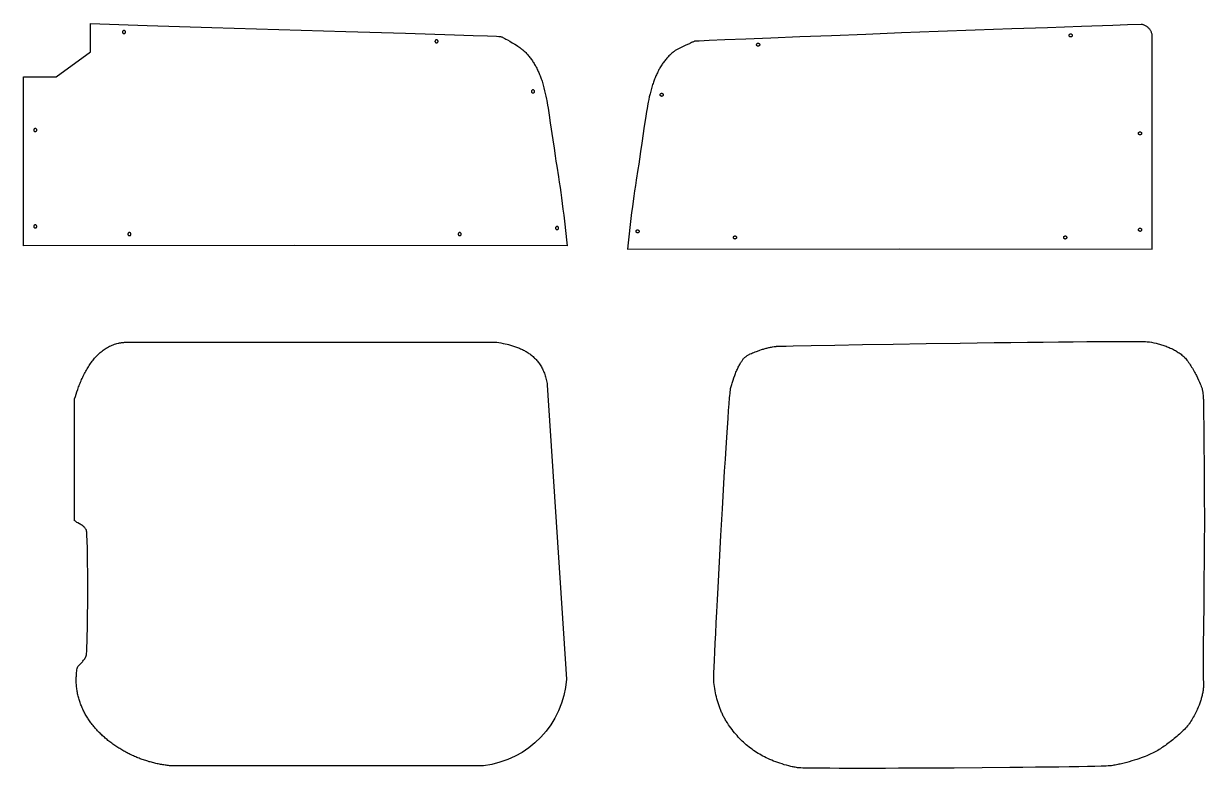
# Model space of a CAD drawing. Extents: x 1620 to 8689, y -9729 to -1582.
# Drawn here: x 6190 to 7720, y -5674 to -4708 of the extents above; entities that cross this region are included whole.
import ezdxf

# ---------------------------------------------------------------- set-up
doc = ezdxf.new("R2010")
doc.units = 0
doc.layers.add('Default_Layer', color=1, linetype='CONTINUOUS')

msp = doc.modelspace()

# ---------------------------------------------------------------- linework, layer by layer
at = {"layer": 'Default_Layer'}
for points in [[(6894.6, -4996.2), (6541.3, -4995.8), (6190.1, -4996.2), (6190.1, -4777.2), (6232.3, -4777.2), (6276.7, -4744.6), (6276.7, -4708.1), (6350.2, -4710.4), (6433.9, -4713), (6607.5, -4718.3), (6685, -4720.7), (6748.3, -4722.7), (6772.6, -4723.5), (6791, -4724.1), (6802.8, -4724.5), (6806, -4724.7), (6806.9, -4724.7), (6807.2, -4724.7), (6808.1, -4724.9), (6808.9, -4725.2), (6809.7, -4725.5), (6810.5, -4725.9), (6811.2, -4726.2), (6812, -4726.6), (6813.5, -4727.4), (6814.9, -4728.1), (6817.1, -4729.3), (6820, -4731), (6823.3, -4732.9), (6825.1, -4733.9), (6826.8, -4735), (6828.6, -4736.1), (6830.3, -4737.2), (6831.8, -4738.2), (6833.3, -4739.3), (6834.6, -4740.2), (6835.2, -4740.7), (6835.8, -4741.1), (6836.8, -4742), (6837.8, -4742.9), (6838.8, -4743.9), (6839.8, -4744.8), (6840.7, -4745.8), (6841.7, -4746.8), (6842.6, -4747.8), (6843.5, -4748.8), (6844.4, -4749.8), (6845.2, -4750.9), (6846.1, -4751.9), (6846.9, -4753), (6847.7, -4754.1), (6848.5, -4755.2), (6849.3, -4756.3), (6850.1, -4757.5), (6850.8, -4758.6), (6851.6, -4759.8), (6852.3, -4761), (6853, -4762.3), (6853.7, -4763.5), (6854.4, -4764.8), (6855, -4766.1), (6855.7, -4767.5), (6856.3, -4768.8), (6857, -4770.2), (6857.6, -4771.5), (6858.2, -4772.9), (6858.7, -4774.3), (6859.3, -4775.7), (6859.8, -4777.1), (6860.3, -4778.4), (6860.9, -4779.8), (6861.4, -4781.3), (6861.9, -4782.9), (6862.4, -4784.5), (6862.9, -4786.2), (6863.4, -4787.9), (6863.8, -4789.6), (6864.3, -4791.4), (6865.2, -4795.1), (6866.1, -4798.7), (6866.9, -4802.4), (6867.7, -4805.9), (6868.1, -4808), (6868.6, -4810.7), (6869.1, -4814.1), (6869.7, -4817.9), (6871.1, -4826.8), (6872.6, -4837), (6875.8, -4858.9), (6877.4, -4869.7), (6878.9, -4879.5), (6879.9, -4886.3), (6881, -4893.1), (6883.1, -4906.8), (6884.2, -4913.7), (6885.2, -4920.5), (6886.2, -4927.3), (6887.1, -4934.2), (6888.1, -4941.3), (6889, -4948.7), (6889.9, -4956.4), (6890.8, -4964.3), (6892.7, -4980.3), (6893.6, -4988.3), (6894.6, -4996.2)], [(7652.5, -4722.9), (7652.5, -4722.8), (7652.3, -4721.9), (7652.1, -4721), (7651.8, -4720.2), (7651.5, -4719.3), (7651.2, -4718.5), (7650.8, -4717.7), (7650.3, -4716.9), (7649.8, -4716.2), (7649.3, -4715.5), (7648.8, -4714.8), (7648.2, -4714.1), (7647.5, -4713.5), (7646.9, -4712.9), (7646.2, -4712.4), (7645.4, -4711.9), (7644.7, -4711.4), (7643.9, -4711), (7643.1, -4710.6), (7642.3, -4710.2), (7641.4, -4709.9), (7640.7, -4709.7), (7639.9, -4709.5), (7639.2, -4709.4), (7638.4, -4709.3), (7638.3, -4709.3), (7620.5, -4709.8), (7601.5, -4710.5), (7560.8, -4711.8), (7516.9, -4713.4), (7470.8, -4715), (7423.3, -4716.8), (7375.3, -4718.5), (7327.6, -4720.3), (7281.3, -4722.1), (7237, -4723.8), (7195.8, -4725.4), (7158.4, -4726.9), (7125.8, -4728.1), (7098.9, -4729.2), (7078.4, -4730.1), (7065.3, -4730.7), (7061.8, -4730.8), (7060.9, -4730.9), (7060.5, -4730.9), (7059.6, -4731.1), (7058.8, -4731.4), (7058, -4731.7), (7057.2, -4732), (7056.5, -4732.4), (7055.7, -4732.8), (7054.2, -4733.6), (7053.6, -4733.8), (7052.8, -4734.2), (7050.5, -4735.2), (7047.5, -4736.6), (7045.8, -4737.3), (7044, -4738.2), (7042.2, -4739), (7040.4, -4739.9), (7038.6, -4740.8), (7036.9, -4741.8), (7035.2, -4742.7), (7034.5, -4743.2), (7033.7, -4743.7), (7033.1, -4744.1), (7032.4, -4744.6), (7031.8, -4745), (7031.3, -4745.5), (7030.2, -4746.4), (7029.2, -4747.3), (7028.2, -4748.2), (7027.3, -4749.1), (7026.3, -4750.1), (7025.4, -4751.1), (7024.4, -4752.1), (7023.5, -4753.1), (7022.7, -4754.2), (7021.8, -4755.2), (7020.9, -4756.3), (7020.1, -4757.4), (7019.3, -4758.4), (7018.5, -4759.5), (7017.7, -4760.7), (7017, -4761.8), (7016.2, -4762.9), (7015.5, -4764.1), (7014.7, -4765.3), (7014, -4766.6), (7013.3, -4767.8), (7012.7, -4769.1), (7012, -4770.5), (7011.3, -4771.8), (7010.7, -4773.1), (7010.1, -4774.5), (7009.5, -4775.9), (7008.9, -4777.2), (7008.3, -4778.6), (7007.7, -4780), (7007.2, -4781.4), (7006.7, -4782.8), (7006.2, -4784.2), (7005.7, -4785.6), (7005.2, -4787.2), (7004.7, -4788.8), (7004.2, -4790.5), (7003.7, -4792.2), (7003.2, -4794), (7002.7, -4795.8), (7001.8, -4799.4), (7000.9, -4803.1), (7000.1, -4806.7), (6999.4, -4810.2), (6999, -4812.3), (6998.5, -4815.1), (6997.9, -4818.4), (6997.3, -4822.2), (6995.9, -4831.1), (6994.4, -4841.3), (6991.2, -4863.3), (6989.6, -4874), (6988.1, -4883.8), (6987.1, -4890.6), (6986, -4897.5), (6983.9, -4911.1), (6982.9, -4918), (6981.8, -4924.8), (6980.8, -4931.7), (6979.9, -4938.5), (6979, -4945.6), (6978, -4953), (6977.1, -4960.7), (6976.2, -4968.6), (6974.3, -4984.7), (6973.4, -4992.6), (6972.5, -5000.5), (7325.7, -5000.2), (7652.5, -5000.6), (7652.5, -4728), (7652.5, -4722.9)], [(6318.1, -4719.2), (6318.1, -4719.4), (6318.2, -4719.6), (6318.2, -4719.8), (6318.3, -4719.9), (6318.4, -4720.1), (6318.5, -4720.3), (6318.6, -4720.4), (6318.7, -4720.6), (6318.9, -4720.7), (6319, -4720.8), (6319.2, -4720.9), (6319.4, -4721), (6319.5, -4721.1), (6319.7, -4721.1), (6319.9, -4721.1), (6320.1, -4721.2), (6320.3, -4721.1), (6320.5, -4721.1), (6320.7, -4721.1), (6320.9, -4721), (6321.1, -4720.9), (6321.2, -4720.8), (6321.4, -4720.7), (6321.5, -4720.6), (6321.7, -4720.4), (6321.8, -4720.3), (6321.9, -4720.1), (6322, -4719.9), (6322, -4719.8), (6322.1, -4719.6), (6322.1, -4719.4), (6322.1, -4719.2), (6322.1, -4719), (6322.1, -4718.8), (6322, -4718.6), (6322, -4718.4), (6321.9, -4718.2), (6321.8, -4718), (6321.7, -4717.9), (6321.5, -4717.7), (6321.4, -4717.6), (6321.2, -4717.5), (6321.1, -4717.4), (6320.9, -4717.3), (6320.7, -4717.2), (6320.5, -4717.2), (6320.3, -4717.2), (6320.1, -4717.2), (6319.9, -4717.2), (6319.7, -4717.2), (6319.5, -4717.2), (6319.4, -4717.3), (6319.2, -4717.4), (6319, -4717.5), (6318.9, -4717.6), (6318.7, -4717.7), (6318.6, -4717.9), (6318.5, -4718), (6318.4, -4718.2), (6318.3, -4718.4), (6318.2, -4718.6), (6318.2, -4718.8), (6318.1, -4719), (6318.1, -4719.2)], [(7548.9, -4723.5), (7548.9, -4723.7), (7548.9, -4723.9), (7548.8, -4724.1), (7548.7, -4724.3), (7548.7, -4724.4), (7548.6, -4724.6), (7548.4, -4724.8), (7548.3, -4724.9), (7548.2, -4725), (7548, -4725.1), (7547.9, -4725.2), (7547.7, -4725.3), (7547.5, -4725.4), (7547.3, -4725.4), (7547.1, -4725.5), (7546.9, -4725.5), (7546.7, -4725.5), (7546.5, -4725.4), (7546.3, -4725.4), (7546.1, -4725.3), (7545.9, -4725.2), (7545.8, -4725.1), (7545.6, -4725), (7545.5, -4724.9), (7545.4, -4724.8), (7545.2, -4724.6), (7545.1, -4724.4), (7545.1, -4724.3), (7545, -4724.1), (7544.9, -4723.9), (7544.9, -4723.7), (7544.9, -4723.5), (7544.9, -4723.3), (7544.9, -4723.1), (7545, -4722.9), (7545.1, -4722.7), (7545.1, -4722.5), (7545.2, -4722.4), (7545.4, -4722.2), (7545.5, -4722.1), (7545.6, -4721.9), (7545.8, -4721.8), (7545.9, -4721.7), (7546.1, -4721.6), (7546.3, -4721.6), (7546.5, -4721.5), (7546.7, -4721.5), (7546.9, -4721.5), (7547.1, -4721.5), (7547.3, -4721.5), (7547.5, -4721.6), (7547.7, -4721.6), (7547.9, -4721.7), (7548, -4721.8), (7548.2, -4721.9), (7548.3, -4722.1), (7548.4, -4722.2), (7548.6, -4722.4), (7548.7, -4722.5), (7548.7, -4722.7), (7548.8, -4722.9), (7548.9, -4723.1), (7548.9, -4723.3), (7548.9, -4723.5)], [(6723.1, -4731.2), (6723.1, -4731.4), (6723.2, -4731.6), (6723.2, -4731.8), (6723.3, -4731.9), (6723.4, -4732.1), (6723.5, -4732.3), (6723.6, -4732.4), (6723.7, -4732.6), (6723.9, -4732.7), (6724, -4732.8), (6724.2, -4732.9), (6724.4, -4733), (6724.5, -4733.1), (6724.7, -4733.1), (6724.9, -4733.1), (6725.1, -4733.2), (6725.3, -4733.1), (6725.5, -4733.1), (6725.7, -4733.1), (6725.9, -4733), (6726.1, -4732.9), (6726.2, -4732.8), (6726.4, -4732.7), (6726.5, -4732.6), (6726.7, -4732.4), (6726.8, -4732.3), (6726.9, -4732.1), (6727, -4731.9), (6727, -4731.8), (6727.1, -4731.6), (6727.1, -4731.4), (6727.1, -4731.2), (6727.1, -4731), (6727.1, -4730.8), (6727, -4730.6), (6727, -4730.4), (6726.9, -4730.2), (6726.8, -4730), (6726.7, -4729.9), (6726.5, -4729.7), (6726.4, -4729.6), (6726.2, -4729.5), (6726.1, -4729.4), (6725.9, -4729.3), (6725.7, -4729.2), (6725.5, -4729.2), (6725.3, -4729.2), (6725.1, -4729.2), (6724.9, -4729.2), (6724.7, -4729.2), (6724.5, -4729.2), (6724.4, -4729.3), (6724.2, -4729.4), (6724, -4729.5), (6723.9, -4729.6), (6723.7, -4729.7), (6723.6, -4729.9), (6723.5, -4730), (6723.4, -4730.2), (6723.3, -4730.4), (6723.2, -4730.6), (6723.2, -4730.8), (6723.1, -4731), (6723.1, -4731.2)], [(7143.9, -4735.5), (7143.9, -4735.7), (7143.9, -4735.9), (7143.8, -4736.1), (7143.7, -4736.3), (7143.7, -4736.4), (7143.6, -4736.6), (7143.4, -4736.8), (7143.3, -4736.9), (7143.2, -4737), (7143, -4737.1), (7142.9, -4737.2), (7142.7, -4737.3), (7142.5, -4737.4), (7142.3, -4737.4), (7142.1, -4737.5), (7141.9, -4737.5), (7141.7, -4737.5), (7141.5, -4737.4), (7141.3, -4737.4), (7141.1, -4737.3), (7140.9, -4737.2), (7140.8, -4737.1), (7140.6, -4737), (7140.5, -4736.9), (7140.4, -4736.8), (7140.2, -4736.6), (7140.1, -4736.4), (7140.1, -4736.3), (7140, -4736.1), (7139.9, -4735.9), (7139.9, -4735.7), (7139.9, -4735.5), (7139.9, -4735.3), (7139.9, -4735.1), (7140, -4734.9), (7140.1, -4734.7), (7140.1, -4734.5), (7140.2, -4734.4), (7140.4, -4734.2), (7140.5, -4734.1), (7140.6, -4733.9), (7140.8, -4733.8), (7140.9, -4733.7), (7141.1, -4733.6), (7141.3, -4733.6), (7141.5, -4733.5), (7141.7, -4733.5), (7141.9, -4733.5), (7142.1, -4733.5), (7142.3, -4733.5), (7142.5, -4733.6), (7142.7, -4733.6), (7142.9, -4733.7), (7143, -4733.8), (7143.2, -4733.9), (7143.3, -4734.1), (7143.4, -4734.2), (7143.6, -4734.4), (7143.7, -4734.5), (7143.7, -4734.7), (7143.8, -4734.9), (7143.9, -4735.1), (7143.9, -4735.3), (7143.9, -4735.5)], [(6848.1, -4796.2), (6848.1, -4796.4), (6848.2, -4796.6), (6848.2, -4796.8), (6848.3, -4796.9), (6848.4, -4797.1), (6848.5, -4797.3), (6848.6, -4797.4), (6848.7, -4797.6), (6848.9, -4797.7), (6849, -4797.8), (6849.2, -4797.9), (6849.4, -4798), (6849.5, -4798.1), (6849.7, -4798.1), (6849.9, -4798.1), (6850.1, -4798.2), (6850.3, -4798.1), (6850.5, -4798.1), (6850.7, -4798.1), (6850.9, -4798), (6851.1, -4797.9), (6851.2, -4797.8), (6851.4, -4797.7), (6851.5, -4797.6), (6851.7, -4797.4), (6851.8, -4797.3), (6851.9, -4797.1), (6852, -4796.9), (6852, -4796.8), (6852.1, -4796.6), (6852.1, -4796.4), (6852.1, -4796.2), (6852.1, -4796), (6852.1, -4795.8), (6852, -4795.6), (6852, -4795.4), (6851.9, -4795.2), (6851.8, -4795), (6851.7, -4794.9), (6851.5, -4794.7), (6851.4, -4794.6), (6851.2, -4794.5), (6851.1, -4794.4), (6850.9, -4794.3), (6850.7, -4794.2), (6850.5, -4794.2), (6850.3, -4794.2), (6850.1, -4794.2), (6849.9, -4794.2), (6849.7, -4794.2), (6849.5, -4794.2), (6849.4, -4794.3), (6849.2, -4794.4), (6849, -4794.5), (6848.9, -4794.6), (6848.7, -4794.7), (6848.6, -4794.9), (6848.5, -4795), (6848.4, -4795.2), (6848.3, -4795.4), (6848.2, -4795.6), (6848.2, -4795.8), (6848.1, -4796), (6848.1, -4796.2)], [(7018.9, -4800.5), (7018.9, -4800.7), (7018.9, -4800.9), (7018.8, -4801.1), (7018.7, -4801.3), (7018.7, -4801.4), (7018.6, -4801.6), (7018.4, -4801.8), (7018.3, -4801.9), (7018.2, -4802), (7018, -4802.1), (7017.9, -4802.2), (7017.7, -4802.3), (7017.5, -4802.4), (7017.3, -4802.4), (7017.1, -4802.5), (7016.9, -4802.5), (7016.7, -4802.5), (7016.5, -4802.4), (7016.3, -4802.4), (7016.1, -4802.3), (7015.9, -4802.2), (7015.8, -4802.1), (7015.6, -4802), (7015.5, -4801.9), (7015.4, -4801.8), (7015.2, -4801.6), (7015.1, -4801.4), (7015.1, -4801.3), (7015, -4801.1), (7014.9, -4800.9), (7014.9, -4800.7), (7014.9, -4800.5), (7014.9, -4800.3), (7014.9, -4800.1), (7015, -4799.9), (7015.1, -4799.7), (7015.1, -4799.5), (7015.2, -4799.4), (7015.4, -4799.2), (7015.5, -4799.1), (7015.6, -4798.9), (7015.8, -4798.8), (7015.9, -4798.7), (7016.1, -4798.6), (7016.3, -4798.6), (7016.5, -4798.5), (7016.7, -4798.5), (7016.9, -4798.5), (7017.1, -4798.5), (7017.3, -4798.5), (7017.5, -4798.6), (7017.7, -4798.6), (7017.9, -4798.7), (7018, -4798.8), (7018.2, -4798.9), (7018.3, -4799.1), (7018.4, -4799.2), (7018.6, -4799.4), (7018.7, -4799.5), (7018.7, -4799.7), (7018.8, -4799.9), (7018.9, -4800.1), (7018.9, -4800.3), (7018.9, -4800.5)], [(6203.1, -4846.2), (6203.1, -4846.4), (6203.2, -4846.6), (6203.2, -4846.8), (6203.3, -4846.9), (6203.4, -4847.1), (6203.5, -4847.3), (6203.6, -4847.4), (6203.7, -4847.6), (6203.9, -4847.7), (6204, -4847.8), (6204.2, -4847.9), (6204.4, -4848), (6204.5, -4848.1), (6204.7, -4848.1), (6204.9, -4848.1), (6205.1, -4848.2), (6205.3, -4848.1), (6205.5, -4848.1), (6205.7, -4848.1), (6205.9, -4848), (6206.1, -4847.9), (6206.2, -4847.8), (6206.4, -4847.7), (6206.5, -4847.6), (6206.7, -4847.4), (6206.8, -4847.3), (6206.9, -4847.1), (6207, -4846.9), (6207, -4846.8), (6207.1, -4846.6), (6207.1, -4846.4), (6207.1, -4846.2), (6207.1, -4846), (6207.1, -4845.8), (6207, -4845.6), (6207, -4845.4), (6206.9, -4845.2), (6206.8, -4845), (6206.7, -4844.9), (6206.5, -4844.7), (6206.4, -4844.6), (6206.2, -4844.5), (6206.1, -4844.4), (6205.9, -4844.3), (6205.7, -4844.2), (6205.5, -4844.2), (6205.3, -4844.2), (6205.1, -4844.2), (6204.9, -4844.2), (6204.7, -4844.2), (6204.5, -4844.2), (6204.4, -4844.3), (6204.2, -4844.4), (6204, -4844.5), (6203.9, -4844.6), (6203.7, -4844.7), (6203.6, -4844.9), (6203.5, -4845), (6203.4, -4845.2), (6203.3, -4845.4), (6203.2, -4845.6), (6203.2, -4845.8), (6203.1, -4846), (6203.1, -4846.2)], [(7638.8, -4850.5), (7638.8, -4850.7), (7638.8, -4850.9), (7638.7, -4851.1), (7638.6, -4851.3), (7638.6, -4851.4), (7638.5, -4851.6), (7638.3, -4851.8), (7638.2, -4851.9), (7638.1, -4852), (7637.9, -4852.1), (7637.7, -4852.2), (7637.6, -4852.3), (7637.4, -4852.4), (7637.2, -4852.4), (7637, -4852.5), (7636.8, -4852.5), (7636.6, -4852.5), (7636.4, -4852.4), (7636.2, -4852.4), (7636, -4852.3), (7635.8, -4852.2), (7635.7, -4852.1), (7635.5, -4852), (7635.4, -4851.9), (7635.2, -4851.8), (7635.1, -4851.6), (7635, -4851.4), (7635, -4851.3), (7634.9, -4851.1), (7634.8, -4850.9), (7634.8, -4850.7), (7634.8, -4850.5), (7634.8, -4850.3), (7634.8, -4850.1), (7634.9, -4849.9), (7635, -4849.7), (7635, -4849.5), (7635.1, -4849.4), (7635.2, -4849.2), (7635.4, -4849.1), (7635.5, -4848.9), (7635.7, -4848.8), (7635.8, -4848.7), (7636, -4848.6), (7636.2, -4848.6), (7636.4, -4848.5), (7636.6, -4848.5), (7636.8, -4848.5), (7637, -4848.5), (7637.2, -4848.5), (7637.4, -4848.6), (7637.6, -4848.6), (7637.7, -4848.7), (7637.9, -4848.8), (7638.1, -4848.9), (7638.2, -4849.1), (7638.3, -4849.2), (7638.5, -4849.4), (7638.6, -4849.5), (7638.6, -4849.7), (7638.7, -4849.9), (7638.8, -4850.1), (7638.8, -4850.3), (7638.8, -4850.5)], [(6203.1, -4971.2), (6203.1, -4971.4), (6203.2, -4971.6), (6203.2, -4971.8), (6203.3, -4971.9), (6203.4, -4972.1), (6203.5, -4972.3), (6203.6, -4972.4), (6203.7, -4972.6), (6203.9, -4972.7), (6204, -4972.8), (6204.2, -4972.9), (6204.4, -4973), (6204.5, -4973.1), (6204.7, -4973.1), (6204.9, -4973.1), (6205.1, -4973.2), (6205.3, -4973.1), (6205.5, -4973.1), (6205.7, -4973.1), (6205.9, -4973), (6206.1, -4972.9), (6206.2, -4972.8), (6206.4, -4972.7), (6206.5, -4972.6), (6206.7, -4972.4), (6206.8, -4972.3), (6206.9, -4972.1), (6207, -4971.9), (6207, -4971.8), (6207.1, -4971.6), (6207.1, -4971.4), (6207.1, -4971.2), (6207.1, -4971), (6207.1, -4970.8), (6207, -4970.6), (6207, -4970.4), (6206.9, -4970.2), (6206.8, -4970), (6206.7, -4969.9), (6206.5, -4969.7), (6206.4, -4969.6), (6206.2, -4969.5), (6206.1, -4969.4), (6205.9, -4969.3), (6205.7, -4969.2), (6205.5, -4969.2), (6205.3, -4969.2), (6205.1, -4969.2), (6204.9, -4969.2), (6204.7, -4969.2), (6204.5, -4969.2), (6204.4, -4969.3), (6204.2, -4969.4), (6204, -4969.5), (6203.9, -4969.6), (6203.7, -4969.7), (6203.6, -4969.9), (6203.5, -4970), (6203.4, -4970.2), (6203.3, -4970.4), (6203.2, -4970.6), (6203.2, -4970.8), (6203.1, -4971), (6203.1, -4971.2)], [(6879.4, -4973.3), (6879.4, -4973.5), (6879.4, -4973.7), (6879.5, -4973.9), (6879.5, -4974), (6879.6, -4974.2), (6879.7, -4974.4), (6879.8, -4974.5), (6880, -4974.7), (6880.1, -4974.8), (6880.3, -4974.9), (6880.4, -4975), (6880.6, -4975.1), (6880.8, -4975.2), (6881, -4975.2), (6881.2, -4975.3), (6881.4, -4975.3), (6881.6, -4975.3), (6881.8, -4975.2), (6882, -4975.2), (6882.2, -4975.1), (6882.3, -4975), (6882.5, -4974.9), (6882.6, -4974.8), (6882.8, -4974.7), (6882.9, -4974.5), (6883, -4974.4), (6883.1, -4974.2), (6883.2, -4974), (6883.3, -4973.9), (6883.3, -4973.7), (6883.4, -4973.5), (6883.4, -4973.3), (6883.4, -4973.1), (6883.3, -4972.9), (6883.3, -4972.7), (6883.2, -4972.5), (6883.1, -4972.3), (6883, -4972.1), (6882.9, -4972), (6882.8, -4971.9), (6882.6, -4971.7), (6882.5, -4971.6), (6882.3, -4971.5), (6882.2, -4971.4), (6882, -4971.4), (6881.8, -4971.3), (6881.6, -4971.3), (6881.4, -4971.3), (6881.2, -4971.3), (6881, -4971.3), (6880.8, -4971.4), (6880.6, -4971.4), (6880.4, -4971.5), (6880.3, -4971.6), (6880.1, -4971.7), (6880, -4971.9), (6879.8, -4972), (6879.7, -4972.1), (6879.6, -4972.3), (6879.5, -4972.5), (6879.5, -4972.7), (6879.4, -4972.9), (6879.4, -4973.1), (6879.4, -4973.3)], [(6325.1, -4981.2), (6325.1, -4981.4), (6325.2, -4981.6), (6325.2, -4981.8), (6325.3, -4981.9), (6325.4, -4982.1), (6325.5, -4982.3), (6325.6, -4982.4), (6325.7, -4982.6), (6325.9, -4982.7), (6326, -4982.8), (6326.2, -4982.9), (6326.4, -4983), (6326.5, -4983.1), (6326.7, -4983.1), (6326.9, -4983.1), (6327.1, -4983.2), (6327.3, -4983.1), (6327.5, -4983.1), (6327.7, -4983.1), (6327.9, -4983), (6328.1, -4982.9), (6328.2, -4982.8), (6328.4, -4982.7), (6328.5, -4982.6), (6328.7, -4982.4), (6328.8, -4982.3), (6328.9, -4982.1), (6329, -4981.9), (6329, -4981.8), (6329.1, -4981.6), (6329.1, -4981.4), (6329.1, -4981.2), (6329.1, -4981), (6329.1, -4980.8), (6329, -4980.6), (6329, -4980.4), (6328.9, -4980.2), (6328.8, -4980), (6328.7, -4979.9), (6328.5, -4979.7), (6328.4, -4979.6), (6328.2, -4979.5), (6328.1, -4979.4), (6327.9, -4979.3), (6327.7, -4979.2), (6327.5, -4979.2), (6327.3, -4979.2), (6327.1, -4979.2), (6326.9, -4979.2), (6326.7, -4979.2), (6326.5, -4979.2), (6326.4, -4979.3), (6326.2, -4979.4), (6326, -4979.5), (6325.9, -4979.6), (6325.7, -4979.7), (6325.6, -4979.9), (6325.5, -4980), (6325.4, -4980.2), (6325.3, -4980.4), (6325.2, -4980.6), (6325.2, -4980.8), (6325.1, -4981), (6325.1, -4981.2)], [(6753.1, -4981.2), (6753.1, -4981.4), (6753.2, -4981.6), (6753.2, -4981.8), (6753.3, -4981.9), (6753.4, -4982.1), (6753.5, -4982.3), (6753.6, -4982.4), (6753.7, -4982.6), (6753.9, -4982.7), (6754, -4982.8), (6754.2, -4982.9), (6754.4, -4983), (6754.5, -4983.1), (6754.7, -4983.1), (6754.9, -4983.1), (6755.1, -4983.2), (6755.3, -4983.1), (6755.5, -4983.1), (6755.7, -4983.1), (6755.9, -4983), (6756.1, -4982.9), (6756.2, -4982.8), (6756.4, -4982.7), (6756.5, -4982.6), (6756.7, -4982.4), (6756.8, -4982.3), (6756.9, -4982.1), (6757, -4981.9), (6757, -4981.8), (6757.1, -4981.6), (6757.1, -4981.4), (6757.1, -4981.2), (6757.1, -4981), (6757.1, -4980.8), (6757, -4980.6), (6757, -4980.4), (6756.9, -4980.2), (6756.8, -4980), (6756.7, -4979.9), (6756.5, -4979.7), (6756.4, -4979.6), (6756.2, -4979.5), (6756.1, -4979.4), (6755.9, -4979.3), (6755.7, -4979.2), (6755.5, -4979.2), (6755.3, -4979.2), (6755.1, -4979.2), (6754.9, -4979.2), (6754.7, -4979.2), (6754.5, -4979.2), (6754.4, -4979.3), (6754.2, -4979.4), (6754, -4979.5), (6753.9, -4979.6), (6753.7, -4979.7), (6753.6, -4979.9), (6753.5, -4980), (6753.4, -4980.2), (6753.3, -4980.4), (6753.2, -4980.6), (6753.2, -4980.8), (6753.1, -4981), (6753.1, -4981.2)], [(6987.7, -4977.6), (6987.6, -4977.8), (6987.6, -4978), (6987.6, -4978.2), (6987.5, -4978.4), (6987.4, -4978.5), (6987.3, -4978.7), (6987.2, -4978.9), (6987.1, -4979), (6986.9, -4979.1), (6986.8, -4979.2), (6986.6, -4979.3), (6986.4, -4979.4), (6986.2, -4979.5), (6986.1, -4979.5), (6985.9, -4979.6), (6985.7, -4979.6), (6985.4, -4979.6), (6985.3, -4979.5), (6985.1, -4979.5), (6984.9, -4979.4), (6984.7, -4979.3), (6984.5, -4979.2), (6984.4, -4979.1), (6984.2, -4979), (6984.1, -4978.9), (6984, -4978.7), (6983.9, -4978.5), (6983.8, -4978.4), (6983.7, -4978.2), (6983.7, -4978), (6983.7, -4977.8), (6983.7, -4977.6), (6983.7, -4977.4), (6983.7, -4977.2), (6983.7, -4977), (6983.8, -4976.8), (6983.9, -4976.6), (6984, -4976.5), (6984.1, -4976.3), (6984.2, -4976.2), (6984.4, -4976), (6984.5, -4975.9), (6984.7, -4975.8), (6984.9, -4975.7), (6985.1, -4975.7), (6985.3, -4975.6), (6985.4, -4975.6), (6985.7, -4975.6), (6985.9, -4975.6), (6986.1, -4975.6), (6986.2, -4975.7), (6986.4, -4975.7), (6986.6, -4975.8), (6986.8, -4975.9), (6986.9, -4976), (6987.1, -4976.2), (6987.2, -4976.3), (6987.3, -4976.5), (6987.4, -4976.6), (6987.5, -4976.8), (6987.6, -4977), (6987.6, -4977.2), (6987.6, -4977.4), (6987.7, -4977.6)], [(7113.9, -4985.5), (7113.9, -4985.7), (7113.9, -4985.9), (7113.8, -4986.1), (7113.7, -4986.3), (7113.7, -4986.4), (7113.6, -4986.6), (7113.4, -4986.8), (7113.3, -4986.9), (7113.2, -4987), (7113, -4987.1), (7112.9, -4987.2), (7112.7, -4987.3), (7112.5, -4987.4), (7112.3, -4987.4), (7112.1, -4987.5), (7111.9, -4987.5), (7111.7, -4987.5), (7111.5, -4987.4), (7111.3, -4987.4), (7111.1, -4987.3), (7110.9, -4987.2), (7110.8, -4987.1), (7110.6, -4987), (7110.5, -4986.9), (7110.4, -4986.8), (7110.2, -4986.6), (7110.1, -4986.4), (7110.1, -4986.3), (7110, -4986.1), (7109.9, -4985.9), (7109.9, -4985.7), (7109.9, -4985.5), (7109.9, -4985.3), (7109.9, -4985.1), (7110, -4984.9), (7110.1, -4984.7), (7110.1, -4984.5), (7110.2, -4984.4), (7110.4, -4984.2), (7110.5, -4984.1), (7110.6, -4983.9), (7110.8, -4983.8), (7110.9, -4983.7), (7111.1, -4983.6), (7111.3, -4983.6), (7111.5, -4983.5), (7111.7, -4983.5), (7111.9, -4983.5), (7112.1, -4983.5), (7112.3, -4983.5), (7112.5, -4983.6), (7112.7, -4983.6), (7112.9, -4983.7), (7113, -4983.8), (7113.2, -4983.9), (7113.3, -4984.1), (7113.4, -4984.2), (7113.6, -4984.4), (7113.7, -4984.5), (7113.7, -4984.7), (7113.8, -4984.9), (7113.9, -4985.1), (7113.9, -4985.3), (7113.9, -4985.5)], [(7541.9, -4985.5), (7541.9, -4985.7), (7541.9, -4985.9), (7541.8, -4986.1), (7541.7, -4986.3), (7541.7, -4986.4), (7541.6, -4986.6), (7541.4, -4986.8), (7541.3, -4986.9), (7541.2, -4987), (7541, -4987.1), (7540.9, -4987.2), (7540.7, -4987.3), (7540.5, -4987.4), (7540.3, -4987.4), (7540.1, -4987.5), (7539.9, -4987.5), (7539.7, -4987.5), (7539.5, -4987.4), (7539.3, -4987.4), (7539.1, -4987.3), (7538.9, -4987.2), (7538.8, -4987.1), (7538.6, -4987), (7538.5, -4986.9), (7538.4, -4986.8), (7538.2, -4986.6), (7538.1, -4986.4), (7538.1, -4986.3), (7538, -4986.1), (7537.9, -4985.9), (7537.9, -4985.7), (7537.9, -4985.5), (7537.9, -4985.3), (7537.9, -4985.1), (7538, -4984.9), (7538.1, -4984.7), (7538.1, -4984.5), (7538.2, -4984.4), (7538.4, -4984.2), (7538.5, -4984.1), (7538.6, -4983.9), (7538.8, -4983.8), (7538.9, -4983.7), (7539.1, -4983.6), (7539.3, -4983.6), (7539.5, -4983.5), (7539.7, -4983.5), (7539.9, -4983.5), (7540.1, -4983.5), (7540.3, -4983.5), (7540.5, -4983.6), (7540.7, -4983.6), (7540.9, -4983.7), (7541, -4983.8), (7541.2, -4983.9), (7541.3, -4984.1), (7541.4, -4984.2), (7541.6, -4984.4), (7541.7, -4984.5), (7541.7, -4984.7), (7541.8, -4984.9), (7541.9, -4985.1), (7541.9, -4985.3), (7541.9, -4985.5)], [(7638.8, -4975.5), (7638.8, -4975.7), (7638.8, -4975.9), (7638.7, -4976.1), (7638.6, -4976.3), (7638.6, -4976.4), (7638.5, -4976.6), (7638.3, -4976.8), (7638.2, -4976.9), (7638.1, -4977), (7637.9, -4977.1), (7637.7, -4977.2), (7637.6, -4977.3), (7637.4, -4977.4), (7637.2, -4977.4), (7637, -4977.5), (7636.8, -4977.5), (7636.6, -4977.5), (7636.4, -4977.4), (7636.2, -4977.4), (7636, -4977.3), (7635.8, -4977.2), (7635.7, -4977.1), (7635.5, -4977), (7635.4, -4976.9), (7635.2, -4976.8), (7635.1, -4976.6), (7635, -4976.4), (7635, -4976.3), (7634.9, -4976.1), (7634.8, -4975.9), (7634.8, -4975.7), (7634.8, -4975.5), (7634.8, -4975.3), (7634.8, -4975.1), (7634.9, -4974.9), (7635, -4974.7), (7635, -4974.5), (7635.1, -4974.4), (7635.2, -4974.2), (7635.4, -4974.1), (7635.5, -4973.9), (7635.7, -4973.8), (7635.8, -4973.7), (7636, -4973.6), (7636.2, -4973.6), (7636.4, -4973.5), (7636.6, -4973.5), (7636.8, -4973.5), (7637, -4973.5), (7637.2, -4973.5), (7637.4, -4973.6), (7637.6, -4973.6), (7637.7, -4973.7), (7637.9, -4973.8), (7638.1, -4973.9), (7638.2, -4974.1), (7638.3, -4974.2), (7638.5, -4974.4), (7638.6, -4974.5), (7638.6, -4974.7), (7638.7, -4974.9), (7638.8, -4975.1), (7638.8, -4975.3), (7638.8, -4975.5)], [(7599.9, -5670.4), (7598.9, -5670.5), (7597.3, -5670.6), (7595.3, -5670.7), (7592.8, -5670.8), (7589.8, -5670.9), (7586.4, -5671), (7578.3, -5671.3), (7568.7, -5671.5), (7557.6, -5671.7), (7545.1, -5671.9), (7531.5, -5672.1), (7516.8, -5672.3), (7501.3, -5672.5), (7484.9, -5672.7), (7467.9, -5672.8), (7432.4, -5673.2), (7395.8, -5673.4), (7359.3, -5673.7), (7323.9, -5673.8), (7306.9, -5673.9), (7290.6, -5673.9), (7275.1, -5673.9), (7260.5, -5673.9), (7246.9, -5673.9), (7234.6, -5673.8), (7223.5, -5673.8), (7214, -5673.7), (7206, -5673.5), (7202.6, -5673.5), (7199.7, -5673.4), (7197.3, -5673.3), (7195.3, -5673.2), (7193.9, -5673.1), (7193.3, -5673.1), (7192.9, -5673), (7191.5, -5672.8), (7190.1, -5672.5), (7188.7, -5672.3), (7187.3, -5672), (7185.8, -5671.7), (7184.4, -5671.4), (7183, -5671), (7181.5, -5670.7), (7178.7, -5669.9), (7175.8, -5669.1), (7173, -5668.2), (7170.2, -5667.3), (7167.4, -5666.4), (7164.7, -5665.4), (7162, -5664.4), (7159.5, -5663.3), (7157, -5662.3), (7154.6, -5661.2), (7152.3, -5660.1), (7150.1, -5659.1), (7148, -5658), (7145.9, -5656.8), (7143.9, -5655.6), (7141.9, -5654.4), (7139.8, -5653.1), (7137.9, -5651.8), (7135.9, -5650.5), (7134, -5649.1), (7132.1, -5647.7), (7130.2, -5646.2), (7128.3, -5644.7), (7126.5, -5643.2), (7124.7, -5641.6), (7123, -5640), (7121.3, -5638.4), (7119.6, -5636.8), (7117.9, -5635), (7116.2, -5633.3), (7114.6, -5631.4), (7112.9, -5629.5), (7111.3, -5627.6), (7109.7, -5625.6), (7108.1, -5623.5), (7106.5, -5621.5), (7105, -5619.3), (7103.5, -5617.2), (7102, -5615), (7100.6, -5612.8), (7100, -5611.6), (7099.3, -5610.5), (7098.7, -5609.4), (7098, -5608.2), (7097.4, -5607.1), (7096.8, -5606), (7096.2, -5604.8), (7095.7, -5603.7), (7095.1, -5602.5), (7094.6, -5601.3), (7094.1, -5600.1), (7093.6, -5598.9), (7093.1, -5597.7), (7092.6, -5596.5), (7092.1, -5595.3), (7091.7, -5594), (7090.8, -5591.5), (7090, -5589), (7089.2, -5586.4), (7088.5, -5583.8), (7087.8, -5581.2), (7087.2, -5578.5), (7086.6, -5575.9), (7086.1, -5573.2), (7085.7, -5570.5), (7085.2, -5567.9), (7084.9, -5565.2), (7084.6, -5562.6), (7084.5, -5561.7), (7084.5, -5560.3), (7084.5, -5558.4), (7084.6, -5556.1), (7084.6, -5553.4), (7084.7, -5550.2), (7085, -5542.7), (7085.3, -5533.7), (7085.8, -5523.3), (7086.3, -5511.7), (7086.9, -5499), (7087.6, -5485.3), (7088.3, -5470.7), (7089.1, -5455.3), (7089.9, -5439.4), (7091.7, -5406.1), (7093.6, -5371.8), (7095.6, -5337.5), (7096.6, -5320.7), (7097.6, -5304.3), (7098.5, -5288.3), (7099.5, -5273), (7100.4, -5258.4), (7101.3, -5244.7), (7102.1, -5232), (7102.9, -5220.4), (7103.7, -5210), (7104.3, -5201.1), (7104.9, -5193.6), (7105.2, -5190.4), (7105.5, -5187.7), (7105.7, -5185.4), (7105.9, -5183.6), (7106.1, -5182.2), (7106.2, -5181.7), (7106.3, -5181.3), (7106.6, -5180), (7106.9, -5178.7), (7107.3, -5177.3), (7107.7, -5175.9), (7108.1, -5174.5), (7108.6, -5173.1), (7109, -5171.7), (7109.5, -5170.3), (7110.5, -5167.4), (7111.5, -5164.5), (7112.1, -5163.1), (7112.6, -5161.7), (7113.2, -5160.3), (7113.8, -5159), (7114.4, -5157.6), (7115, -5156.3), (7115.6, -5155), (7116.2, -5153.7), (7116.8, -5152.5), (7117.4, -5151.3), (7118, -5150.2), (7118.6, -5149.1), (7119.2, -5148), (7119.8, -5147), (7120.4, -5146.1), (7121, -5145.2), (7121.6, -5144.4), (7122.1, -5143.6), (7122.7, -5142.9), (7123.3, -5142.3), (7123.8, -5141.7), (7124.4, -5141.2), (7125.1, -5140.6), (7125.7, -5140.1), (7126.4, -5139.6), (7127.1, -5139.1), (7127.8, -5138.6), (7128.6, -5138.2), (7129.3, -5137.7), (7130.1, -5137.3), (7130.8, -5136.9), (7131.6, -5136.5), (7133.2, -5135.7), (7134.8, -5135), (7136.4, -5134.4), (7138, -5133.8), (7139.6, -5133.2), (7141.1, -5132.7), (7144, -5131.7), (7146.4, -5130.9), (7147.6, -5130.5), (7148.7, -5130.1), (7149.9, -5129.8), (7151, -5129.4), (7152.2, -5129.1), (7153.3, -5128.8), (7154.5, -5128.5), (7155.7, -5128.3), (7156.8, -5128), (7158, -5127.8), (7159.2, -5127.6), (7160.4, -5127.3), (7162.7, -5127), (7165.1, -5126.7), (7165.7, -5126.6), (7167, -5126.6), (7171.4, -5126.5), (7178.2, -5126.3), (7187.1, -5126.1), (7210.8, -5125.6), (7241.2, -5125), (7277, -5124.4), (7316.9, -5123.7), (7359.6, -5123), (7403.6, -5122.4), (7447.8, -5121.8), (7469.5, -5121.5), (7490.8, -5121.2), (7511.4, -5121), (7531.2, -5120.8), (7550, -5120.6), (7567.7, -5120.4), (7584.1, -5120.3), (7599.1, -5120.2), (7612.4, -5120.2), (7624, -5120.2), (7629, -5120.3), (7633.5, -5120.3), (7637.6, -5120.4), (7641, -5120.4), (7643.9, -5120.5), (7646.2, -5120.6), (7647.9, -5120.7), (7648.5, -5120.8), (7648.9, -5120.9), (7651.8, -5121.4), (7654.7, -5122.1), (7657.6, -5122.7), (7659, -5123.1), (7660.5, -5123.5), (7661.9, -5123.9), (7663.4, -5124.3), (7664.8, -5124.7), (7666.2, -5125.1), (7667.6, -5125.6), (7669.1, -5126.1), (7670.5, -5126.6), (7671.9, -5127.1), (7673.3, -5127.6), (7674.6, -5128.2), (7676, -5128.8), (7677.4, -5129.4), (7678.7, -5130), (7680, -5130.7), (7681.3, -5131.4), (7682.6, -5132.1), (7683.9, -5132.8), (7685.1, -5133.6), (7686.4, -5134.4), (7687.6, -5135.2), (7688.8, -5136.1), (7689.9, -5136.9), (7691.1, -5137.9), (7692.2, -5138.8), (7692.8, -5139.3), (7693.3, -5139.8), (7693.9, -5140.3), (7694.4, -5140.9), (7695.5, -5142.1), (7696.6, -5143.3), (7697.6, -5144.6), (7698.7, -5146), (7699.7, -5147.4), (7700.8, -5148.9), (7701.8, -5150.4), (7702.8, -5151.9), (7703.7, -5153.5), (7704.7, -5155.1), (7705.6, -5156.7), (7706.5, -5158.3), (7707.3, -5159.9), (7708.2, -5161.4), (7709, -5163), (7709.8, -5164.5), (7711.2, -5167.5), (7712.5, -5170.3), (7713.7, -5172.9), (7714.7, -5175.2), (7715.5, -5177.1), (7716.1, -5178.6), (7716.5, -5179.7), (7716.8, -5180.5), (7717.1, -5181.4), (7717.3, -5182.2), (7717.5, -5183), (7717.7, -5183.9), (7717.8, -5184.8), (7718, -5185.6), (7718.1, -5186.5), (7718.3, -5188.2), (7718.5, -5190), (7718.8, -5193.5), (7718.8, -5194.2), (7718.9, -5195.5), (7719, -5199.5), (7719.1, -5205.3), (7719.2, -5212.8), (7719.4, -5231.7), (7719.6, -5254.6), (7719.8, -5279.7), (7720, -5305.4), (7720.1, -5317.9), (7720.1, -5330), (7720.2, -5341.3), (7720.2, -5351.7), (7720.2, -5362.4), (7720.1, -5374.6), (7720, -5388), (7719.9, -5402.2), (7719.6, -5432.4), (7719.3, -5462.8), (7718.6, -5515.3), (7718.4, -5532.9), (7718.4, -5538.6), (7718.4, -5541.8), (7718.4, -5543.7), (7718.4, -5545.7), (7718.5, -5549.8), (7718.8, -5558.1), (7718.9, -5562), (7718.9, -5563.9), (7718.9, -5565.7), (7718.9, -5567.4), (7718.9, -5569), (7718.8, -5570.5), (7718.7, -5571.2), (7718.6, -5571.9), (7718.4, -5573.1), (7718.2, -5574.4), (7718, -5575.7), (7717.8, -5576.9), (7717.5, -5578.2), (7717.2, -5579.4), (7716.9, -5580.7), (7716.6, -5581.9), (7716.2, -5583.2), (7715.9, -5584.4), (7715.5, -5585.6), (7715.1, -5586.8), (7714.7, -5588.1), (7714.2, -5589.3), (7713.8, -5590.5), (7713.3, -5591.7), (7712.8, -5592.9), (7712.2, -5594.3), (7711.6, -5595.7), (7710.9, -5597.3), (7710.2, -5598.9), (7709.4, -5600.6), (7708.6, -5602.3), (7707.7, -5604), (7706.8, -5605.8), (7705.8, -5607.6), (7704.8, -5609.3), (7703.8, -5611.1), (7702.7, -5612.8), (7701.7, -5614.4), (7700.6, -5616), (7700, -5616.7), (7699.5, -5617.4), (7698.9, -5618.2), (7698.3, -5618.9), (7697, -5620.4), (7695.6, -5621.9), (7694.2, -5623.4), (7692.7, -5624.9), (7691.1, -5626.5), (7689.5, -5628), (7687.9, -5629.5), (7686.2, -5631), (7684.5, -5632.4), (7682.8, -5633.9), (7681.1, -5635.3), (7679.4, -5636.7), (7677.7, -5638), (7676, -5639.3), (7674.4, -5640.5), (7672.8, -5641.7), (7671.3, -5642.8), (7669.6, -5644), (7668, -5645.1), (7666.4, -5646.2), (7664.7, -5647.3), (7663.1, -5648.4), (7661.4, -5649.4), (7659.7, -5650.5), (7658, -5651.5), (7656.3, -5652.4), (7654.5, -5653.4), (7652.8, -5654.3), (7651, -5655.2), (7649.2, -5656), (7647.4, -5656.8), (7645.5, -5657.7), (7643.3, -5658.5), (7640.9, -5659.4), (7638.2, -5660.4), (7635.4, -5661.4), (7632.5, -5662.4), (7629.4, -5663.3), (7626.2, -5664.3), (7622.9, -5665.3), (7619.6, -5666.2), (7616.2, -5667.1), (7612.9, -5667.9), (7611.2, -5668.3), (7609.5, -5668.6), (7607.9, -5669), (7606.2, -5669.3), (7604.6, -5669.6), (7603, -5669.9), (7601.4, -5670.1), (7599.9, -5670.4)]]:
    msp.add_lwpolyline(points, close=True, dxfattribs=at)
msp.add_lwpolyline([(6379.3, -5670.4), (6377.8, -5670.2), (6376.3, -5670), (6374.9, -5669.9), (6373.4, -5669.7), (6371.9, -5669.4), (6370.4, -5669.2), (6369, -5669), (6367.5, -5668.7), (6366, -5668.4), (6364.5, -5668.1), (6363, -5667.8), (6361.6, -5667.5), (6360.1, -5667.1), (6358.6, -5666.8), (6357.1, -5666.4), (6355.7, -5666), (6354.2, -5665.6), (6352.7, -5665.2), (6351.2, -5664.7), (6349.8, -5664.3), (6348.3, -5663.8), (6346.9, -5663.3), (6345.4, -5662.8), (6343.9, -5662.3), (6342.5, -5661.8), (6341, -5661.3), (6339.6, -5660.7), (6338.2, -5660.1), (6336.7, -5659.6), (6335.3, -5659), (6333.9, -5658.3), (6332.4, -5657.7), (6331, -5657.1), (6329.6, -5656.4), (6328.2, -5655.7), (6326.8, -5655.1), (6325.4, -5654.4), (6324.1, -5653.7), (6322.7, -5652.9), (6321.3, -5652.2), (6320, -5651.4), (6318.6, -5650.7), (6317.3, -5649.9), (6315.9, -5649.1), (6314.6, -5648.3), (6313.3, -5647.5), (6312, -5646.6), (6310.7, -5645.8), (6309.4, -5644.9), (6308.1, -5644.1), (6306.8, -5643.2), (6305.6, -5642.3), (6304.3, -5641.4), (6303.1, -5640.4), (6301.9, -5639.5), (6300.6, -5638.6), (6299.4, -5637.6), (6298.3, -5636.6), (6297.1, -5635.6), (6295.9, -5634.7), (6294.8, -5633.6), (6293.6, -5632.6), (6292.5, -5631.6), (6291.4, -5630.5), (6290.3, -5629.5), (6289.2, -5628.4), (6288.1, -5627.3), (6287.1, -5626.3), (6286, -5625.2), (6285, -5624), (6284, -5622.9), (6283, -5621.8), (6282, -5620.6), (6281, -5619.5), (6280.1, -5618.3), (6279.1, -5617.1), (6278.2, -5615.9), (6277.3, -5614.7), (6276.4, -5613.5), (6275.6, -5612.3), (6274.7, -5611.1), (6273.9, -5609.8), (6273.1, -5608.6), (6272.3, -5607.3), (6271.5, -5606.1), (6270.8, -5604.8), (6270, -5603.5), (6269.3, -5602.2), (6268.6, -5600.9), (6268, -5599.5), (6267.3, -5598.2), (6266.7, -5596.9), (6266.1, -5595.5), (6265.5, -5594.2), (6264.9, -5592.8), (6264.3, -5591.4), (6263.8, -5590), (6263.3, -5588.6), (6262.8, -5587.2), (6262.4, -5585.8), (6261.9, -5584.4), (6261.5, -5582.9), (6261.1, -5581.5), (6260.8, -5580.1), (6260.4, -5578.6), (6260.1, -5577.1), (6259.8, -5575.7), (6259.5, -5574.2), (6259.3, -5572.7), (6259.1, -5571.2), (6258.9, -5569.7), (6258.7, -5568.1), (6258.6, -5566.6), (6258.4, -5565.1), (6258.3, -5563.6), (6258.3, -5562), (6258.2, -5560.4), (6258.2, -5558.9), (6258.3, -5557.3), (6258.3, -5555.7), (6258.4, -5554.2), (6258.5, -5552.6), (6258.6, -5551), (6258.8, -5549.4), (6258.9, -5547.7), (6259.2, -5546.1), (6259.4, -5544.5), (6259.7, -5542.9), (6260.4, -5541.9), (6261.2, -5541), (6262, -5540.1), (6262.8, -5539.2), (6264.5, -5537.4), (6265.4, -5536.5), (6266.2, -5535.6), (6267, -5534.7), (6267.7, -5533.7), (6268.5, -5532.8), (6269.2, -5531.8), (6269.5, -5531.3), (6269.8, -5530.8), (6270.1, -5530.3), (6270.4, -5529.8), (6270.6, -5529.3), (6270.9, -5528.7), (6271.1, -5528.2), (6271.3, -5527.6), (6271.4, -5527.2), (6271.5, -5526.6), (6271.6, -5525.8), (6271.7, -5524.8), (6271.8, -5522.3), (6272, -5519.1), (6272.2, -5515.2), (6272.3, -5510.8), (6272.4, -5505.8), (6272.6, -5500.4), (6272.7, -5494.5), (6272.8, -5488.3), (6272.9, -5481.7), (6272.9, -5474.9), (6273.1, -5460.7), (6273.1, -5446), (6273.1, -5431.4), (6273.1, -5424.2), (6273.1, -5417.1), (6273, -5410.3), (6273, -5403.8), (6272.9, -5397.5), (6272.8, -5391.7), (6272.7, -5386.3), (6272.5, -5381.3), (6272.4, -5376.9), (6272.2, -5373.1), (6272.1, -5371.4), (6272, -5369.9), (6271.9, -5368.5), (6271.8, -5367.4), (6271.7, -5366.4), (6271.6, -5365.6), (6271.4, -5365), (6271.4, -5364.8), (6271.3, -5364.6), (6271, -5364.1), (6270.7, -5363.6), (6270.4, -5363.1), (6270, -5362.6), (6269.7, -5362.2), (6269.3, -5361.8), (6268.9, -5361.3), (6268.5, -5360.9), (6268, -5360.5), (6267.6, -5360.1), (6267.1, -5359.8), (6266.6, -5359.4), (6265.6, -5358.7), (6264.6, -5358), (6263.5, -5357.4), (6262.4, -5356.8), (6260.3, -5355.5), (6259.2, -5354.9), (6258.1, -5354.2), (6257.1, -5353.5), (6256.6, -5353.1), (6256.2, -5352.8), (6256.2, -5194.6), (6257.1, -5191.6), (6258, -5188.6), (6259.1, -5185.5), (6260.2, -5182.4), (6261.3, -5179.2), (6261.9, -5177.7), (6262.5, -5176.1), (6263.2, -5174.5), (6263.8, -5172.9), (6264.5, -5171.3), (6265.2, -5169.8), (6265.9, -5168.2), (6266.6, -5166.6), (6267.4, -5165.1), (6268.1, -5163.5), (6268.9, -5162), (6269.7, -5160.4), (6270.5, -5158.9), (6271.4, -5157.4), (6272.3, -5155.9), (6273.1, -5154.4), (6274, -5153), (6275, -5151.5), (6275.9, -5150.1), (6276.9, -5148.7), (6277.9, -5147.3), (6278.9, -5145.9), (6280, -5144.6), (6281, -5143.3), (6282.1, -5142), (6283.2, -5140.7), (6284.4, -5139.5), (6285.5, -5138.3), (6286.7, -5137.1), (6287.9, -5135.9), (6289.2, -5134.8), (6290.4, -5133.7), (6291.7, -5132.7), (6293.1, -5131.7), (6294.4, -5130.7), (6295.8, -5129.8), (6297.2, -5128.9), (6298.6, -5128.1), (6300, -5127.3), (6301.5, -5126.5), (6303, -5125.8), (6304.6, -5125.2), (6306.1, -5124.5), (6307.7, -5124), (6309.4, -5123.5), (6311, -5123), (6312.7, -5122.6), (6313.6, -5122.4), (6314.4, -5122.2), (6315.3, -5122.1), (6316.2, -5121.9), (6317.1, -5121.8), (6318, -5121.7), (6318.9, -5121.6), (6319.8, -5121.5), (6320.7, -5121.4), (6321.6, -5121.4), (6322.5, -5121.3), (6323.5, -5121.3), (6324.4, -5121.3), (6325.4, -5121.3), (6803.1, -5121.3), (6805.9, -5121.7), (6808.6, -5122.2), (6811.3, -5122.8), (6814.1, -5123.4), (6816.8, -5124), (6818.2, -5124.4), (6819.5, -5124.7), (6820.9, -5125.1), (6822.2, -5125.5), (6823.6, -5125.9), (6824.9, -5126.3), (6826.2, -5126.7), (6827.6, -5127.2), (6828.9, -5127.7), (6830.2, -5128.2), (6831.5, -5128.7), (6832.7, -5129.2), (6834, -5129.8), (6835.3, -5130.3), (6836.5, -5130.9), (6837.8, -5131.5), (6839, -5132.2), (6840.2, -5132.8), (6841.4, -5133.5), (6842.5, -5134.2), (6843.7, -5135), (6844.8, -5135.7), (6846, -5136.5), (6847.1, -5137.3), (6848.2, -5138.2), (6849.2, -5139), (6850.3, -5139.9), (6851.3, -5140.9), (6852.3, -5141.8), (6853.3, -5142.8), (6854.2, -5143.8), (6855.2, -5144.9), (6856.1, -5145.9), (6857, -5147.1), (6857.8, -5148.2), (6858.7, -5149.4), (6859.5, -5150.6), (6860.3, -5151.8), (6861, -5153.1), (6861.7, -5154.4), (6862.4, -5155.8), (6863.1, -5157.2), (6863.7, -5158.6), (6864.3, -5160.1), (6864.9, -5161.6), (6865.4, -5163.1), (6866, -5164.7), (6866.4, -5166.3), (6866.9, -5168), (6867.3, -5169.7), (6867.6, -5171.4), (6868, -5173.2), (6868.3, -5175), (6868.5, -5176.9), (6893.6, -5558, -0.361223), (6786.2, -5670.4), (6379.3, -5670.4)], format="xyb", dxfattribs=at)

doc.saveas('drawing.dxf')
